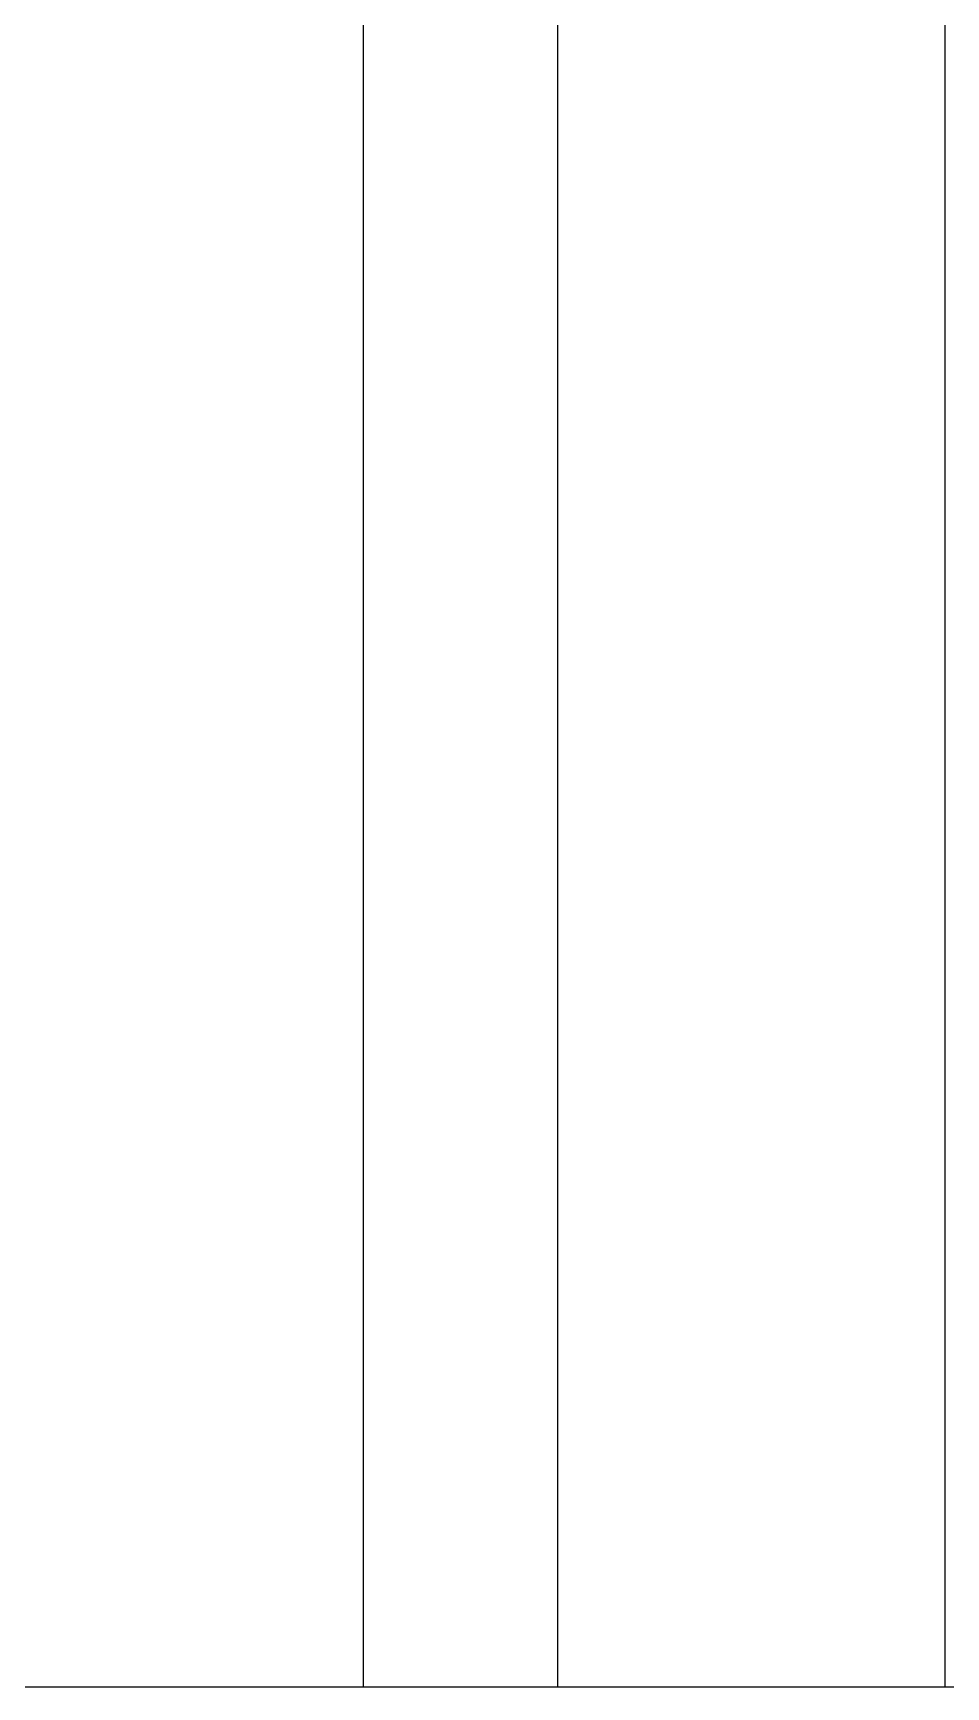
# Model space of a CAD drawing. Header units: inches. Extents: x 542787 to 543192, y 9574025 to 9574373.
# Drawn here: x 543038.7798 to 543038.9212, y 9574110.392 to 9574110.6481 of the extents above; entities that cross this region are included whole.
import ezdxf

# ---------------------------------------------------------------- set-up
doc = ezdxf.new("R2010")
doc.units = ezdxf.units.IN
doc.header["$MEASUREMENT"] = 0
doc.linetypes.add('HIDDEN2', pattern=[4.7625, 3.175, -1.5875])
doc.layers.add('I-ARQ', color=8, linetype='Continuous')

msp = doc.modelspace()

# ---------------------------------------------------------------- linework, layer by layer
at = {"layer": 'I-ARQ'}
for p, q in [((543038.92101, 9574111.10352), (543038.92101, 9574110.39201)), ((543038.77101, 9574110.39201), (543038.97101, 9574110.39201)), ((543038.77101, 9574110.39201), (543038.97101, 9574110.39201))]:
    msp.add_line(p, q, dxfattribs=at)
at = {"layer": 'I-ARQ', "linetype": 'HIDDEN2'}
for p, q in [((543038.83101, 9574110.39201), (543038.83101, 9574110.89201)), ((543038.86101, 9574110.89201), (543038.86101, 9574110.39201))]:
    msp.add_line(p, q, dxfattribs=at)
at = {"layer": 'I-ARQ', "lineweight": 5}
for points in [[(543038.92101, 9574110.5789), (543038.92101, 9574110.5789), (543038.92132, 9574110.5789), (543038.92132, 9574110.5789)], [(543038.92101, 9574110.5789), (543038.92101, 9574110.5789), (543038.92101, 9574110.56011), (543038.92101, 9574110.56011)], [(543038.92101, 9574110.56011), (543038.92101, 9574110.56011), (543038.92101, 9574110.54133), (543038.92101, 9574110.54133)], [(543038.92101, 9574110.54437), (543038.92101, 9574110.54437), (543038.92101, 9574110.55263), (543038.92101, 9574110.55263)], [(543038.92101, 9574110.54133), (543038.92101, 9574110.54133), (543038.92132, 9574110.54133), (543038.92132, 9574110.54133)]]:
    msp.add_open_spline(points, degree=3, dxfattribs=at)
msp.add_open_spline([(543038.92101, 9574110.56759), (543038.92101, 9574110.56759), (543038.92101, 9574110.56759), (543038.92101, 9574110.56759), (543038.92101, 9574110.56759), (543038.92101, 9574110.56759), (543038.92101, 9574110.56759), (543038.92101, 9574110.56759), (543038.92101, 9574110.56759), (543038.92101, 9574110.56759), (543038.92101, 9574110.56759), (543038.92101, 9574110.56759), (543038.92101, 9574110.56759), (543038.92101, 9574110.56759), (543038.92101, 9574110.56759), (543038.92101, 9574110.56759), (543038.92101, 9574110.56759), (543038.92101, 9574110.56759), (543038.92101, 9574110.56759), (543038.92101, 9574110.56759), (543038.92101, 9574110.56759), (543038.92101, 9574110.56759), (543038.92101, 9574110.56759), (543038.92101, 9574110.56759), (543038.92101, 9574110.56759), (543038.92101, 9574110.56759), (543038.92101, 9574110.56759), (543038.92101, 9574110.56759), (543038.92101, 9574110.56759), (543038.92101, 9574110.56759), (543038.92101, 9574110.56759), (543038.92101, 9574110.56759), (543038.92101, 9574110.56759), (543038.92101, 9574110.56759), (543038.92101, 9574110.56759), (543038.92101, 9574110.56759)], degree=3, knots=[0, 0, 0, 0, 0.111111, 0.111111, 0.111111, 0.111111, 0.222222, 0.222222, 0.222222, 0.222222, 0.333333, 0.333333, 0.333333, 0.333333, 0.444444, 0.444444, 0.444444, 0.444444, 0.555556, 0.555556, 0.555556, 0.555556, 0.666667, 0.666667, 0.666667, 0.666667, 0.777778, 0.777778, 0.777778, 0.777778, 0.888889, 0.888889, 0.888889, 0.888889, 1, 1, 1, 1], dxfattribs=at)

doc.saveas('drawing.dxf')
